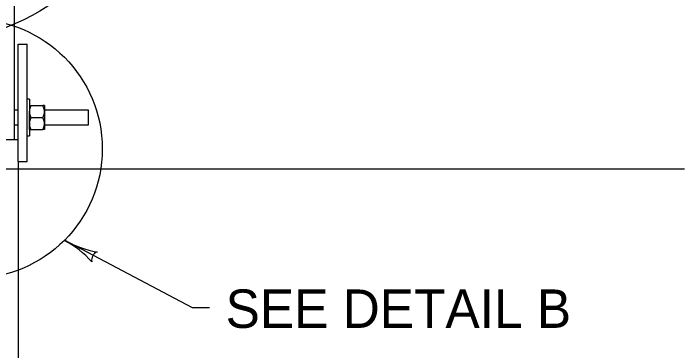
# Model space of a CAD drawing. Extents: x 503 to 668, y 594 to 694.
# Drawn here: x 640.36 to 652.58, y 672.39 to 678.53 of the extents above; entities that cross this region are included whole.
import ezdxf

# ---------------------------------------------------------------- set-up
doc = ezdxf.new("R2010")
doc.units = 0
doc.layers.add('Level 1', color=7, linetype='Continuous')
doc.layers.add('Level 2', color=7, linetype='Continuous')

msp = doc.modelspace()

# ---------------------------------------------------------------- linework, layer by layer
at = {"layer": 'Level 1'}
for centre, radius, start, end in [((642.231, 676.113), 1.958, 241.1257, 259.7944), ((640.341, 672.685), 1.958, 42.4728, 61.1195), ((642.231, 676.113), 1.958, 241.1134, 241.1257), ((641.938, 674.039), 0.157, 109.9003, 192.0169)]:
    msp.add_arc(centre, radius, start, end, dxfattribs=at)
at = {"layer": 'Level 2'}
for p, q in [((640.373, 684.416), (640.373, 676.233)), ((640.44, 675.832), (640.44, 677.969)), ((640.44, 677.969), (640.607, 677.969)), ((640.607, 675.832), (640.607, 677.969)), ((640.651, 676.967), (640.607, 676.967)), ((640.678, 676.85), (640.895, 676.85)), ((640.44, 676.767), (640.373, 676.767)), ((641.723, 676.767), (640.922, 676.767)), ((640.678, 676.633), (640.895, 676.633)), ((640.373, 676.5), (640.44, 676.5)), ((640.678, 676.416), (640.895, 676.416)), ((640.922, 676.5), (641.723, 676.5)), ((640.607, 676.299), (640.651, 676.299)), ((638.837, 676.233), (640.44, 676.233)), ((640.44, 675.832), (640.44, 650.581)), ((640.44, 675.832), (640.607, 675.832)), ((608.052, 675.698), (652.584, 675.698)), ((643.622, 673.171), (641.286, 674.399)), ((643.926, 673.171), (643.622, 673.171))]:
    msp.add_line(p, q, dxfattribs=at)
for points in [[(640.651, 676.967), (640.651, 676.965), (640.651, 676.96), (640.651, 676.95), (640.651, 676.938), (640.651, 676.921), (640.651, 676.901), (640.651, 676.879), (640.651, 676.853), (640.651, 676.825), (640.651, 676.795), (640.651, 676.763), (640.651, 676.73), (640.651, 676.695), (640.651, 676.66), (640.651, 676.624), (640.651, 676.589), (640.651, 676.554), (640.651, 676.52), (640.651, 676.487), (640.651, 676.456), (640.651, 676.427), (640.651, 676.4), (640.651, 676.376), (640.651, 676.355), (640.651, 676.337), (640.651, 676.322), (640.651, 676.311), (640.651, 676.304), (640.651, 676.3), (640.651, 676.299)], [(640.651, 676.85), (640.651, 676.849), (640.651, 676.843), (640.651, 676.834), (640.651, 676.821), (640.651, 676.806), (640.651, 676.787), (640.651, 676.766), (640.651, 676.742)], [(640.922, 676.85), (640.922, 676.849), (640.922, 676.843), (640.922, 676.834), (640.922, 676.821), (640.922, 676.806), (640.922, 676.787), (640.922, 676.766), (640.922, 676.742)], [(640.651, 676.525), (640.651, 676.55), (640.651, 676.577), (640.651, 676.605), (640.651, 676.633), (640.651, 676.662), (640.651, 676.69), (640.651, 676.716), (640.651, 676.742)], [(640.922, 676.742), (640.922, 676.716), (640.922, 676.69), (640.922, 676.662), (640.922, 676.633), (640.922, 676.605), (640.922, 676.577), (640.922, 676.55), (640.922, 676.525)], [(641.723, 676.5), (641.723, 676.5), (641.723, 676.504), (641.723, 676.512), (641.723, 676.523), (641.723, 676.537), (641.723, 676.554), (641.723, 676.573), (641.723, 676.594), (641.723, 676.616), (641.723, 676.639), (641.723, 676.662), (641.723, 676.683), (641.723, 676.703), (641.723, 676.722), (641.723, 676.737), (641.723, 676.75), (641.723, 676.759), (641.723, 676.765), (641.723, 676.767)], [(640.651, 676.416), (640.651, 676.418), (640.651, 676.424), (640.651, 676.433), (640.651, 676.445), (640.651, 676.461), (640.651, 676.48), (640.651, 676.501), (640.651, 676.525)], [(640.922, 676.525), (640.922, 676.501), (640.922, 676.48), (640.922, 676.461), (640.922, 676.445), (640.922, 676.433), (640.922, 676.424), (640.922, 676.418), (640.922, 676.416)]]:
    msp.add_lwpolyline(points, dxfattribs=at)
for centre, radius in [((639.043, 681.536), 3.466), ((639.621, 676.064), 2.355)]:
    msp.add_circle(centre, radius, dxfattribs=at)
for points in [[(640.651, 676.742), (640.652, 676.756), (640.654, 676.785), (640.665, 676.821), (640.674, 676.842), (640.678, 676.85)], [(640.651, 676.85), (640.651, 676.85), (640.652, 676.85), (640.658, 676.85), (640.669, 676.85), (640.677, 676.85), (640.678, 676.85)], [(640.922, 676.742), (640.921, 676.756), (640.919, 676.785), (640.908, 676.821), (640.898, 676.842), (640.895, 676.85)], [(640.922, 676.85), (640.921, 676.85), (640.921, 676.85), (640.915, 676.85), (640.903, 676.85), (640.896, 676.85), (640.895, 676.85)], [(640.678, 676.633), (640.672, 676.649), (640.659, 676.679), (640.652, 676.716), (640.651, 676.737), (640.651, 676.742)], [(640.895, 676.633), (640.901, 676.649), (640.914, 676.679), (640.921, 676.716), (640.921, 676.737), (640.922, 676.742)], [(640.651, 676.525), (640.652, 676.539), (640.654, 676.568), (640.665, 676.604), (640.674, 676.625), (640.678, 676.633)], [(640.922, 676.525), (640.921, 676.539), (640.919, 676.568), (640.908, 676.604), (640.898, 676.625), (640.895, 676.633)], [(640.678, 676.416), (640.672, 676.431), (640.659, 676.462), (640.652, 676.499), (640.651, 676.52), (640.651, 676.525)], [(640.651, 676.416), (640.651, 676.416), (640.652, 676.416), (640.658, 676.416), (640.669, 676.416), (640.677, 676.416), (640.678, 676.416)], [(640.895, 676.416), (640.901, 676.431), (640.914, 676.462), (640.921, 676.499), (640.921, 676.52), (640.922, 676.525)], [(640.922, 676.416), (640.921, 676.416), (640.921, 676.416), (640.915, 676.416), (640.903, 676.416), (640.896, 676.416), (640.895, 676.416)]]:
    msp.add_open_spline(points, degree=3, dxfattribs=at)

# ---------------------------------------------------------------- texts
msp.add_text('SEE DETAIL B', height=0.7, dxfattribs=at).set_placement((644.222, 672.805))

doc.saveas('drawing.dxf')
